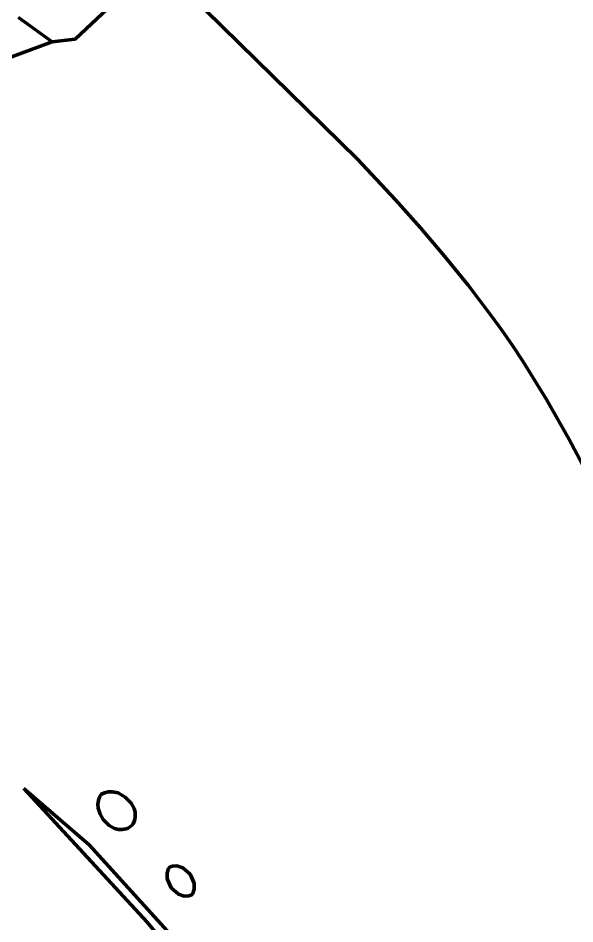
# Model space of a CAD drawing. Header units: millimetres. Extents: x 0 to 8.3, y 0 to 12.4.
# Drawn here: x 3.703 to 4.337, y 4.194 to 5.226 of the extents above; entities that cross this region are included whole.
import ezdxf

# ---------------------------------------------------------------- set-up
doc = ezdxf.new("R2010")
doc.units = ezdxf.units.MM
for name, color, linetype, lineweight in [('color#131313ff', 7, 'CONTINUOUS', 100), ('color#7c7c7cff', 7, 'CONTINUOUS', 100), ('color#c5c5c5ff', 7, 'CONTINUOUS', 100), ('color#ffffffff', 7, 'CONTINUOUS', 100)]:
    doc.layers.add(name, color=color, linetype=linetype, lineweight=lineweight)

msp = doc.modelspace()

# ---------------------------------------------------------------- linework, layer by layer
at = {"layer": 'color#131313ff'}
for p, q in [((3.861, 5.2892), (3.768, 5.2018)), ((4.0893, 5.0653), (3.861, 5.2892)), ((3.742, 5.1986), (3.7035, 5.2263)), ((3.768, 5.2018), (3.742, 5.1986)), ((4.1329, 5.0187), (4.0893, 5.0653)), ((4.1613, 4.987), (4.1329, 5.0187)), ((4.1888, 4.9546), (4.1613, 4.987)), ((4.2156, 4.9214), (4.1888, 4.9546)), ((4.2286, 4.9046), (4.2156, 4.9214)), ((4.2413, 4.8875), (4.2286, 4.9046)), ((4.2538, 4.8702), (4.2413, 4.8875)), ((4.266, 4.8527), (4.2538, 4.8702)), ((4.278, 4.8349), (4.266, 4.8527)), ((4.3049, 4.7913), (4.278, 4.8349)), ((4.3302, 4.7467), (4.3049, 4.7913)), ((4.3461, 4.7164), (4.3302, 4.7467)), ((3.7097, 4.3483), (3.7839, 4.2841)), ((3.8499, 4.1963), (3.7097, 4.3483)), ((3.7839, 4.2841), (3.8921, 4.1652)), ((3.8589, 4.1855), (3.8499, 4.1963))]:
    msp.add_line(p, q, dxfattribs=at)
at = {"layer": 'color#7c7c7cff'}
for p, q in [((3.7035, 5.2263), (3.742, 5.1986)), ((3.742, 5.1986), (3.6332, 5.1589)), ((3.7974, 4.3414), (3.8015, 4.3436)), ((3.8015, 4.3436), (3.8058, 4.3447)), ((3.8058, 4.3447), (3.8103, 4.3448)), ((3.8103, 4.3448), (3.817, 4.3433)), ((3.817, 4.3433), (3.8252, 4.3386)), ((3.794, 4.3307), (3.7946, 4.3352)), ((3.7946, 4.3352), (3.7962, 4.3394)), ((3.7962, 4.3394), (3.7974, 4.3414)), ((3.8252, 4.3386), (3.8318, 4.3318)), ((3.8318, 4.3318), (3.8351, 4.3257)), ((3.7943, 4.3261), (3.794, 4.3307)), ((3.7965, 4.3193), (3.7943, 4.3261)), ((3.8351, 4.3257), (3.8364, 4.3214)), ((3.8364, 4.3214), (3.8366, 4.317)), ((3.8001, 4.3131), (3.7965, 4.3193)), ((3.8069, 4.3063), (3.8001, 4.3131)), ((3.8359, 4.3126), (3.834, 4.3083)), ((3.8366, 4.317), (3.8359, 4.3126)), ((3.813, 4.303), (3.8069, 4.3063)), ((3.8173, 4.3018), (3.813, 4.303)), ((3.8217, 4.3016), (3.8173, 4.3018)), ((3.8261, 4.3025), (3.8217, 4.3016)), ((3.8283, 4.3034), (3.8261, 4.3025)), ((3.8305, 4.3046), (3.8283, 4.3034)), ((3.8325, 4.3062), (3.8305, 4.3046)), ((3.834, 4.3083), (3.8325, 4.3062))]:
    msp.add_line(p, q, dxfattribs=at)
at = {"layer": 'color#c5c5c5ff'}
for p, q in [((3.8755, 4.2588), (3.8789, 4.26)), ((3.8789, 4.26), (3.884, 4.2603)), ((3.884, 4.2603), (3.8906, 4.2581)), ((3.8727, 4.2524), (3.8745, 4.2573)), ((3.8728, 4.2454), (3.8727, 4.2524)), ((3.8745, 4.2573), (3.8755, 4.2588)), ((3.8906, 4.2581), (3.8989, 4.2508)), ((3.8989, 4.2508), (3.9035, 4.2408)), ((3.8774, 4.2354), (3.8728, 4.2454)), ((3.9035, 4.2408), (3.9037, 4.2338)), ((3.8857, 4.228), (3.8774, 4.2354)), ((3.9019, 4.2289), (3.9009, 4.2274)), ((3.9037, 4.2338), (3.9019, 4.2289)), ((3.8923, 4.2258), (3.8857, 4.228)), ((3.8975, 4.2261), (3.8923, 4.2258)), ((3.9009, 4.2274), (3.8975, 4.2261))]:
    msp.add_line(p, q, dxfattribs=at)
at = {"layer": 'color#ffffffff'}
for p, q in [((3.768, 5.2018), (3.861, 5.2892)), ((3.861, 5.2892), (4.0893, 5.0653)), ((3.6332, 5.1589), (3.742, 5.1986)), ((3.742, 5.1986), (3.768, 5.2018)), ((4.0893, 5.0653), (4.1329, 5.0187)), ((4.1329, 5.0187), (4.1613, 4.987)), ((4.1613, 4.987), (4.1888, 4.9546)), ((4.1888, 4.9546), (4.2156, 4.9214)), ((4.2156, 4.9214), (4.2286, 4.9046)), ((4.2286, 4.9046), (4.2413, 4.8875)), ((4.2413, 4.8875), (4.2538, 4.8702)), ((4.2538, 4.8702), (4.266, 4.8527)), ((4.266, 4.8527), (4.278, 4.8349)), ((4.278, 4.8349), (4.3049, 4.7913)), ((4.3049, 4.7913), (4.3302, 4.7467)), ((4.3302, 4.7467), (4.3461, 4.7164)), ((3.7097, 4.3483), (3.8499, 4.1963)), ((3.7839, 4.2841), (3.7097, 4.3483)), ((3.8015, 4.3436), (3.7974, 4.3414)), ((3.8058, 4.3447), (3.8015, 4.3436)), ((3.8103, 4.3448), (3.8058, 4.3447)), ((3.817, 4.3433), (3.8103, 4.3448)), ((3.8252, 4.3386), (3.817, 4.3433)), ((3.7946, 4.3352), (3.794, 4.3307)), ((3.7962, 4.3394), (3.7946, 4.3352)), ((3.7974, 4.3414), (3.7962, 4.3394)), ((3.8318, 4.3318), (3.8252, 4.3386)), ((3.8351, 4.3257), (3.8318, 4.3318)), ((3.794, 4.3307), (3.7943, 4.3261)), ((3.7943, 4.3261), (3.7965, 4.3193)), ((3.8364, 4.3214), (3.8351, 4.3257)), ((3.8366, 4.317), (3.8364, 4.3214)), ((3.7965, 4.3193), (3.8001, 4.3131)), ((3.8001, 4.3131), (3.8069, 4.3063)), ((3.834, 4.3083), (3.8359, 4.3126)), ((3.8359, 4.3126), (3.8366, 4.317)), ((3.8069, 4.3063), (3.813, 4.303)), ((3.813, 4.303), (3.8173, 4.3018)), ((3.8173, 4.3018), (3.8217, 4.3016)), ((3.8217, 4.3016), (3.8261, 4.3025)), ((3.8261, 4.3025), (3.8283, 4.3034)), ((3.8283, 4.3034), (3.8305, 4.3046)), ((3.8305, 4.3046), (3.8325, 4.3062)), ((3.8325, 4.3062), (3.834, 4.3083)), ((3.8921, 4.1652), (3.7839, 4.2841)), ((3.8789, 4.26), (3.8755, 4.2588)), ((3.884, 4.2603), (3.8789, 4.26)), ((3.8906, 4.2581), (3.884, 4.2603)), ((3.8745, 4.2573), (3.8727, 4.2524)), ((3.8727, 4.2524), (3.8728, 4.2454)), ((3.8755, 4.2588), (3.8745, 4.2573)), ((3.8989, 4.2508), (3.8906, 4.2581)), ((3.9035, 4.2408), (3.8989, 4.2508)), ((3.8728, 4.2454), (3.8774, 4.2354)), ((3.9037, 4.2338), (3.9035, 4.2408)), ((3.8774, 4.2354), (3.8857, 4.228)), ((3.9009, 4.2274), (3.9019, 4.2289)), ((3.9019, 4.2289), (3.9037, 4.2338)), ((3.8857, 4.228), (3.8923, 4.2258)), ((3.8923, 4.2258), (3.8975, 4.2261)), ((3.8975, 4.2261), (3.9009, 4.2274)), ((3.8499, 4.1963), (3.8589, 4.1855))]:
    msp.add_line(p, q, dxfattribs=at)

doc.saveas('drawing.dxf')
